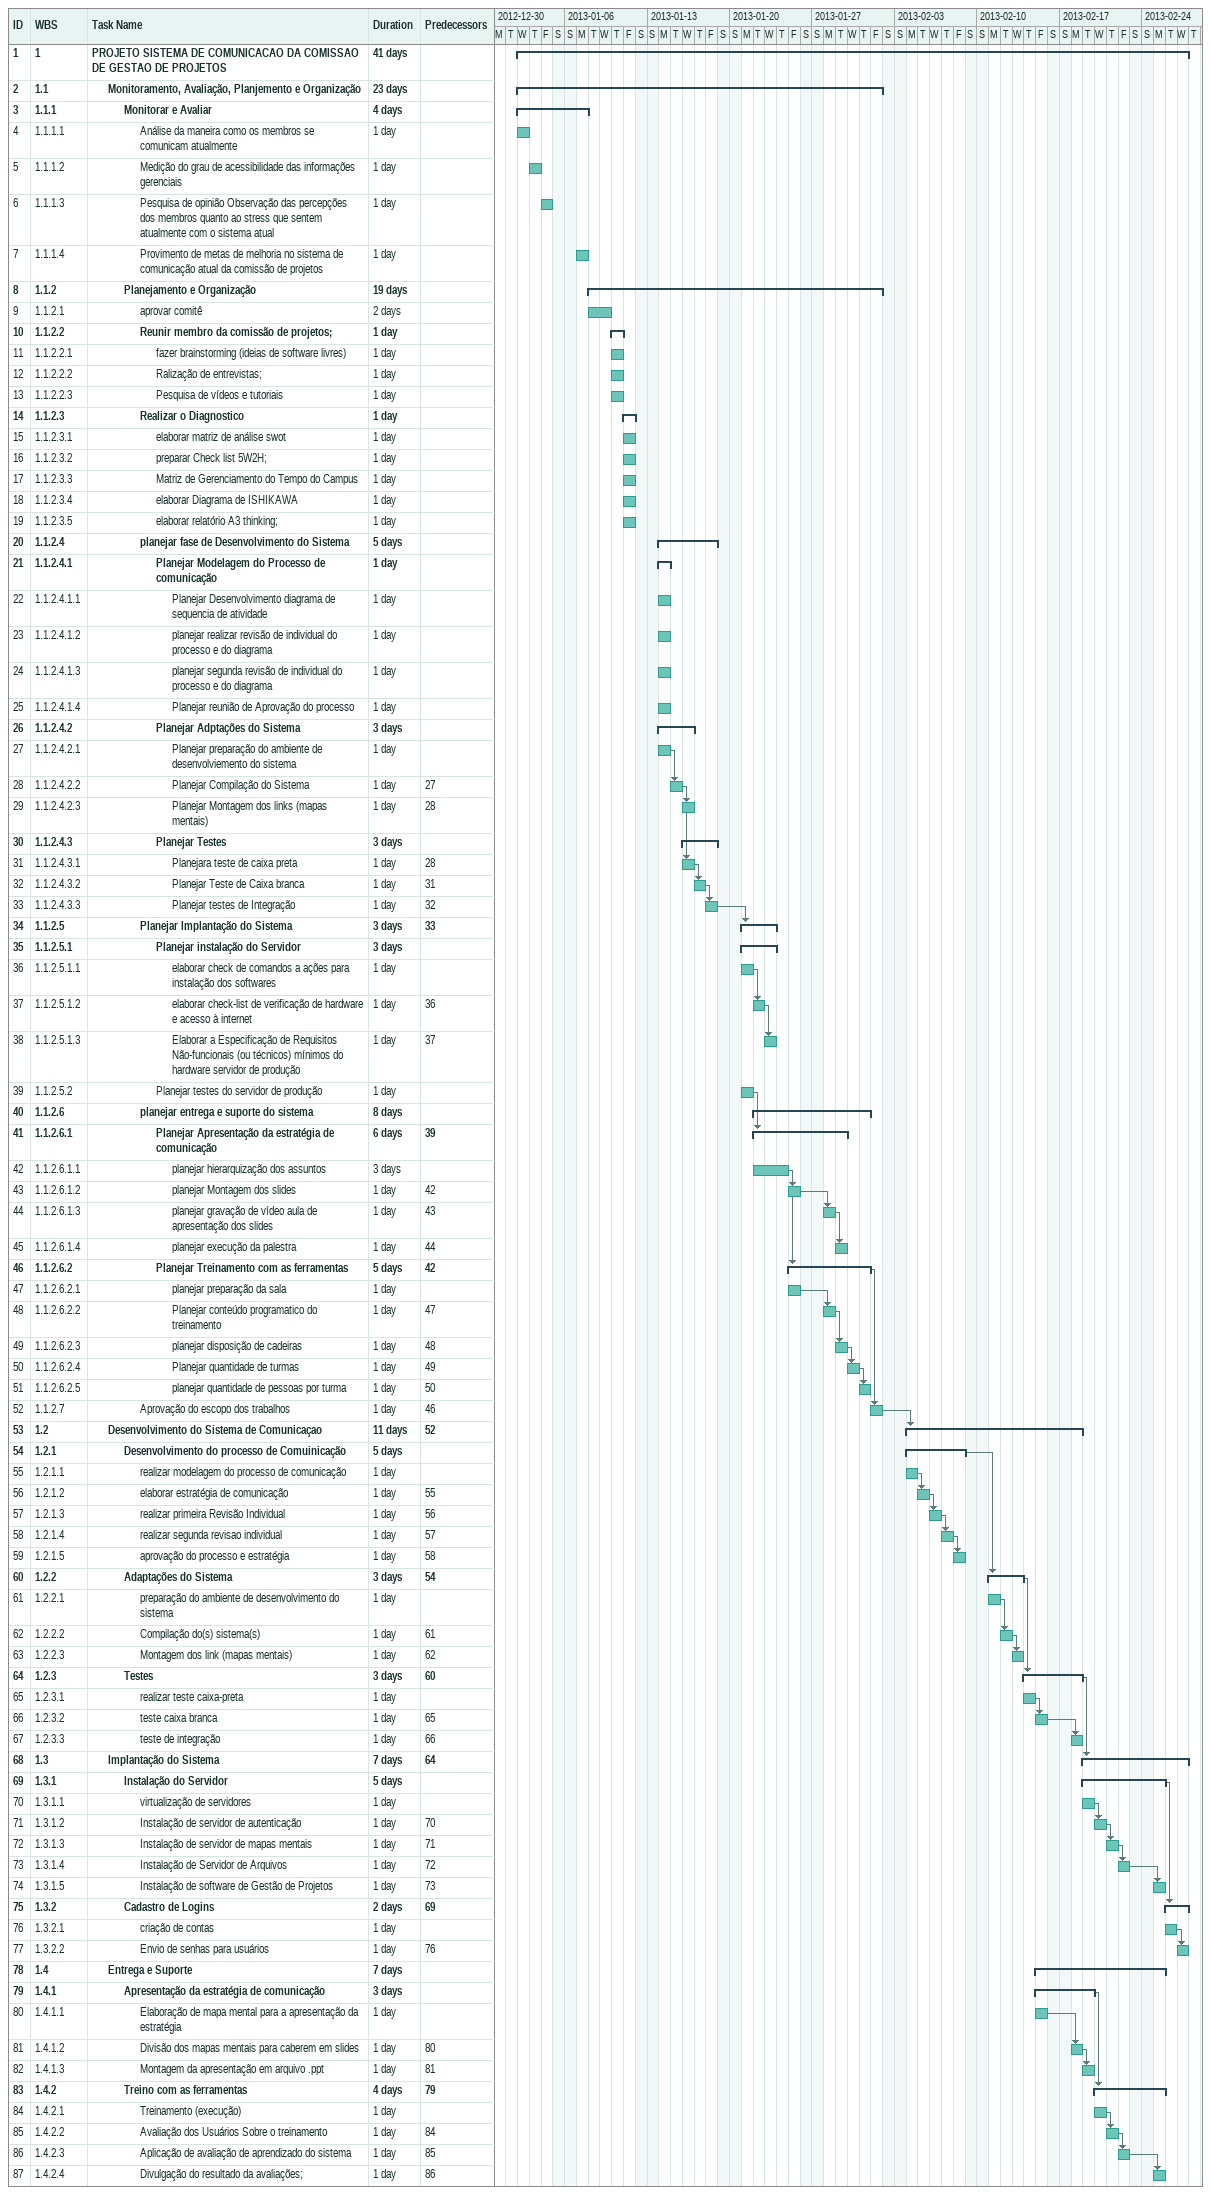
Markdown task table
| ID | WBS | Task | Duration | Start | Finish | Predecessors |
|---|---|---|---|---|---|---|
| 1 | 1 | **PROJETO SISTEMA DE COMUNICACAO DA COMISSAO DE GESTAO DE PROJETOS** | 41d | 2013-01-02 | 2013-02-27 |  |
| 2 | 1.1 | **Monitoramento, Avaliação, Planjemento e Organização** | 23d | 2013-01-02 | 2013-02-01 |  |
| 3 | 1.1.1 | **Monitorar e Avaliar** | 4d | 2013-01-02 | 2013-01-07 |  |
| 4 | 1.1.1.1 | Análise da maneira como os membros se comunicam atualmente | 1d | 2013-01-02 | 2013-01-02 |  |
| 5 | 1.1.1.2 | Medição do grau de acessibilidade das informações gerenciais | 1d | 2013-01-03 | 2013-01-03 |  |
| 6 | 1.1.1.3 | Pesquisa de opinião Observação das percepções dos membros quanto ao stress que sentem atualmente com o sistema atual | 1d | 2013-01-04 | 2013-01-04 |  |
| 7 | 1.1.1.4 | Provimento de metas de melhoria no sistema de comunicação atual da comissão de projetos | 1d | 2013-01-07 | 2013-01-07 |  |
| 8 | 1.1.2 | **Planejamento e Organização** | 19d | 2013-01-08 | 2013-02-01 |  |
| 9 | 1.1.2.1 | aprovar comitê | 2d | 2013-01-08 | 2013-01-09 |  |
| 10 | 1.1.2.2 | **Reunir membro da comissão de projetos;** | 1d | 2013-01-10 | 2013-01-10 |  |
| 11 | 1.1.2.2.1 | fazer brainstorming (ideias de software livres) | 1d | 2013-01-10 | 2013-01-10 |  |
| 12 | 1.1.2.2.2 | Ralização de entrevistas; | 1d | 2013-01-10 | 2013-01-10 |  |
| 13 | 1.1.2.2.3 | Pesquisa de vídeos e tutoriais | 1d | 2013-01-10 | 2013-01-10 |  |
| 14 | 1.1.2.3 | **Realizar o Diagnostico** | 1d | 2013-01-11 | 2013-01-11 |  |
| 15 | 1.1.2.3.1 | elaborar matriz de análise swot | 1d | 2013-01-11 | 2013-01-11 |  |
| 16 | 1.1.2.3.2 | preparar Check list 5W2H; | 1d | 2013-01-11 | 2013-01-11 |  |
| 17 | 1.1.2.3.3 | Matriz de Gerenciamento do Tempo do Campus | 1d | 2013-01-11 | 2013-01-11 |  |
| 18 | 1.1.2.3.4 | elaborar Diagrama de ISHIKAWA | 1d | 2013-01-11 | 2013-01-11 |  |
| 19 | 1.1.2.3.5 | elaborar relatório A3 thinking; | 1d | 2013-01-11 | 2013-01-11 |  |
| 20 | 1.1.2.4 | **planejar fase de Desenvolvimento do Sistema** | 5d | 2013-01-14 | 2013-01-18 |  |
| 21 | 1.1.2.4.1 | **Planejar Modelagem do Processo de comunicação** | 1d | 2013-01-14 | 2013-01-14 |  |
| 22 | 1.1.2.4.1.1 | Planejar Desenvolvimento diagrama de sequencia de atividade | 1d | 2013-01-14 | 2013-01-14 |  |
| 23 | 1.1.2.4.1.2 | planejar realizar revisão de individual do processo e do diagrama | 1d | 2013-01-14 | 2013-01-14 |  |
| 24 | 1.1.2.4.1.3 | planejar segunda revisão de individual do processo e do diagrama | 1d | 2013-01-14 | 2013-01-14 |  |
| 25 | 1.1.2.4.1.4 | Planejar reunião de Aprovação do processo | 1d | 2013-01-14 | 2013-01-14 |  |
| 26 | 1.1.2.4.2 | **Planejar Adptações do Sistema** | 3d | 2013-01-14 | 2013-01-16 |  |
| 27 | 1.1.2.4.2.1 | Planejar preparação do ambiente de desenvolviemento do sistema | 1d | 2013-01-14 | 2013-01-14 |  |
| 28 | 1.1.2.4.2.2 | Planejar Compilação do Sistema | 1d | 2013-01-15 | 2013-01-15 | 27 |
| 29 | 1.1.2.4.2.3 | Planejar Montagem dos links (mapas mentais) | 1d | 2013-01-16 | 2013-01-16 | 28 |
| 30 | 1.1.2.4.3 | **Planejar Testes** | 3d | 2013-01-16 | 2013-01-18 |  |
| 31 | 1.1.2.4.3.1 | Planejara teste de caixa preta | 1d | 2013-01-16 | 2013-01-16 | 28 |
| 32 | 1.1.2.4.3.2 | Planejar Teste de Caixa branca | 1d | 2013-01-17 | 2013-01-17 | 31 |
| 33 | 1.1.2.4.3.3 | Planejar testes de Integração | 1d | 2013-01-18 | 2013-01-18 | 32 |
| 34 | 1.1.2.5 | **Planejar Implantação do Sistema** | 3d | 2013-01-21 | 2013-01-23 | 33 |
| 35 | 1.1.2.5.1 | **Planejar instalação do Servidor** | 3d | 2013-01-21 | 2013-01-23 |  |
| 36 | 1.1.2.5.1.1 | elaborar check de comandos a ações para instalação dos softwares | 1d | 2013-01-21 | 2013-01-21 |  |
| 37 | 1.1.2.5.1.2 | elaborar check-list de verificação de hardware e acesso à internet | 1d | 2013-01-22 | 2013-01-22 | 36 |
| 38 | 1.1.2.5.1.3 | Elaborar a Especificação de Requisitos Não-funcionais (ou técnicos) mínimos do hardware servidor de produção | 1d | 2013-01-23 | 2013-01-23 | 37 |
| 39 | 1.1.2.5.2 | Planejar testes do servidor de produção | 1d | 2013-01-21 | 2013-01-21 |  |
| 40 | 1.1.2.6 | **planejar entrega e suporte do sistema** | 8d | 2013-01-22 | 2013-01-31 |  |
| 41 | 1.1.2.6.1 | **Planejar Apresentação da estratégia de comunicação** | 6d | 2013-01-22 | 2013-01-29 | 39 |
| 42 | 1.1.2.6.1.1 | planejar hierarquização dos assuntos | 3d | 2013-01-22 | 2013-01-24 |  |
| 43 | 1.1.2.6.1.2 | planejar Montagem dos slides | 1d | 2013-01-25 | 2013-01-25 | 42 |
| 44 | 1.1.2.6.1.3 | planejar gravação de vídeo aula de apresentação dos slides | 1d | 2013-01-28 | 2013-01-28 | 43 |
| 45 | 1.1.2.6.1.4 | planejar execução da palestra | 1d | 2013-01-29 | 2013-01-29 | 44 |
| 46 | 1.1.2.6.2 | **Planejar Treinamento com as ferramentas** | 5d | 2013-01-25 | 2013-01-31 | 42 |
| 47 | 1.1.2.6.2.1 | planejar preparação da sala | 1d | 2013-01-25 | 2013-01-25 |  |
| 48 | 1.1.2.6.2.2 | Planejar conteúdo programatico do treinamento | 1d | 2013-01-28 | 2013-01-28 | 47 |
| 49 | 1.1.2.6.2.3 | planejar disposição de cadeiras | 1d | 2013-01-29 | 2013-01-29 | 48 |
| 50 | 1.1.2.6.2.4 | Planejar quantidade de turmas | 1d | 2013-01-30 | 2013-01-30 | 49 |
| 51 | 1.1.2.6.2.5 | planejar quantidade de pessoas por turma | 1d | 2013-01-31 | 2013-01-31 | 50 |
| 52 | 1.1.2.7 | Aprovação do escopo dos trabalhos | 1d | 2013-02-01 | 2013-02-01 | 46 |
| 53 | 1.2 | **Desenvolvimento do Sistema de Comunicaçao** | 11d | 2013-02-04 | 2013-02-18 | 52 |
| 54 | 1.2.1 | **Desenvolvimento do processo de Comuinicação** | 5d | 2013-02-04 | 2013-02-08 |  |
| 55 | 1.2.1.1 | realizar modelagem do processo de comunicação | 1d | 2013-02-04 | 2013-02-04 |  |
| 56 | 1.2.1.2 | elaborar estratégia de comunicação | 1d | 2013-02-05 | 2013-02-05 | 55 |
| 57 | 1.2.1.3 | realizar primeira Revisão Individual | 1d | 2013-02-06 | 2013-02-06 | 56 |
| 58 | 1.2.1.4 | realizar segunda revisao individual | 1d | 2013-02-07 | 2013-02-07 | 57 |
| 59 | 1.2.1.5 | aprovação do processo e estratégia | 1d | 2013-02-08 | 2013-02-08 | 58 |
| 60 | 1.2.2 | **Adaptações do Sistema** | 3d | 2013-02-11 | 2013-02-13 | 54 |
| 61 | 1.2.2.1 | preparação do ambiente de desenvolvimento do sistema | 1d | 2013-02-11 | 2013-02-11 |  |
| 62 | 1.2.2.2 | Compilação do(s) sistema(s) | 1d | 2013-02-12 | 2013-02-12 | 61 |
| 63 | 1.2.2.3 | Montagem dos link (mapas mentais) | 1d | 2013-02-13 | 2013-02-13 | 62 |
| 64 | 1.2.3 | **Testes** | 3d | 2013-02-14 | 2013-02-18 | 60 |
| 65 | 1.2.3.1 | realizar teste caixa-preta | 1d | 2013-02-14 | 2013-02-14 |  |
| 66 | 1.2.3.2 | teste caixa branca | 1d | 2013-02-15 | 2013-02-15 | 65 |
| 67 | 1.2.3.3 | teste de integração | 1d | 2013-02-18 | 2013-02-18 | 66 |
| 68 | 1.3 | **Implantação do Sistema** | 7d | 2013-02-19 | 2013-02-27 | 64 |
| 69 | 1.3.1 | **Instalação do Servidor** | 5d | 2013-02-19 | 2013-02-25 |  |
| 70 | 1.3.1.1 | virtualização de servidores | 1d | 2013-02-19 | 2013-02-19 |  |
| 71 | 1.3.1.2 | Instalação de servidor de autenticação | 1d | 2013-02-20 | 2013-02-20 | 70 |
| 72 | 1.3.1.3 | Instalação de servidor de mapas mentais | 1d | 2013-02-21 | 2013-02-21 | 71 |
| 73 | 1.3.1.4 | Instalação de Servidor de Arquivos | 1d | 2013-02-22 | 2013-02-22 | 72 |
| 74 | 1.3.1.5 | Instalação de software de Gestão de Projetos | 1d | 2013-02-25 | 2013-02-25 | 73 |
| 75 | 1.3.2 | **Cadastro de Logins** | 2d | 2013-02-26 | 2013-02-27 | 69 |
| 76 | 1.3.2.1 | criação de contas | 1d | 2013-02-26 | 2013-02-26 |  |
| 77 | 1.3.2.2 | Envio de senhas para usuários | 1d | 2013-02-27 | 2013-02-27 | 76 |
| 78 | 1.4 | **Entrega e Suporte** | 7d | 2013-02-15 | 2013-02-25 |  |
| 79 | 1.4.1 | **Apresentação da estratégia de comunicação** | 3d | 2013-02-15 | 2013-02-19 |  |
| 80 | 1.4.1.1 | Elaboração de mapa mental para a apresentação da estratégia | 1d | 2013-02-15 | 2013-02-15 |  |
| 81 | 1.4.1.2 | Divisão dos mapas mentais para caberem em slides | 1d | 2013-02-18 | 2013-02-18 | 80 |
| 82 | 1.4.1.3 | Montagem da apresentação em arquivo .ppt | 1d | 2013-02-19 | 2013-02-19 | 81 |
| 83 | 1.4.2 | **Treino com as ferramentas** | 4d | 2013-02-20 | 2013-02-25 | 79 |
| 84 | 1.4.2.1 | Treinamento (execução) | 1d | 2013-02-20 | 2013-02-20 |  |
| 85 | 1.4.2.2 | Avaliação dos Usuários Sobre o treinamento | 1d | 2013-02-21 | 2013-02-21 | 84 |
| 86 | 1.4.2.3 | Aplicação de avaliação de aprendizado do sistema | 1d | 2013-02-22 | 2013-02-22 | 85 |
| 87 | 1.4.2.4 | Divulgação do resultado da avaliações; | 1d | 2013-02-25 | 2013-02-25 | 86 |
